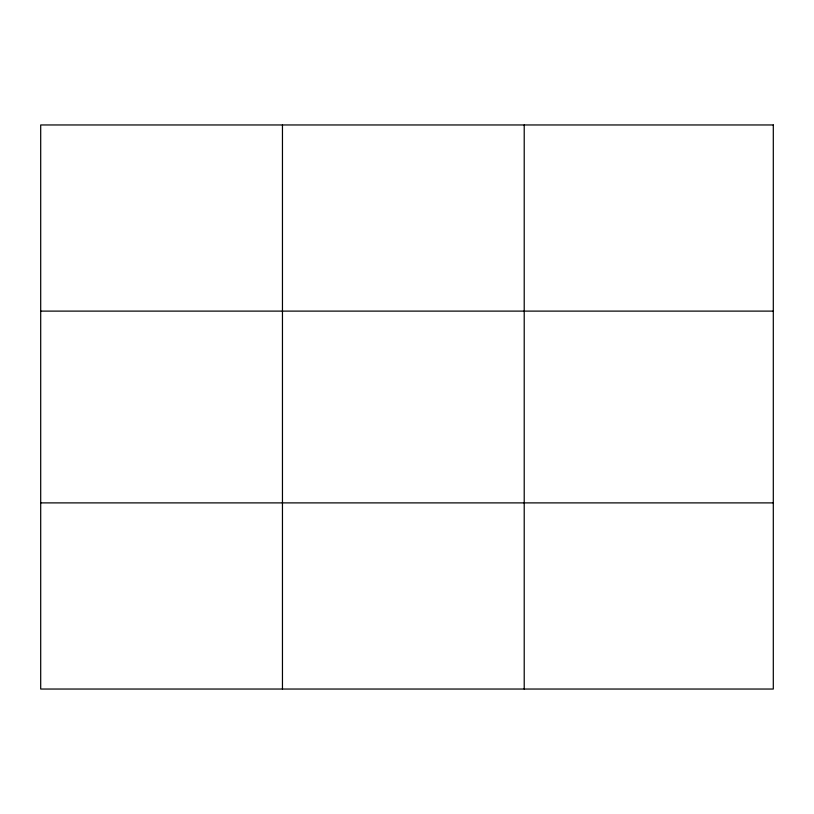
<?xml version="1.0" encoding="UTF-8"?>
<svg xmlns="http://www.w3.org/2000/svg" width="814" height="814" viewBox="0 0 814 814"><rect width="100%" height="100%" fill="white"/><g stroke="black" fill="none" stroke-linecap="round" stroke-linejoin="round"><path stroke-width="1.22" d="M282.458 689.041L282.458 124.959M524.216 689.041L524.216 124.959M40.7 311.111L773.3 311.111M40.7 502.889L773.3 502.889M773.3 124.959L773.3 689.041L40.7 689.041L40.7 124.959L773.3 124.959"/></g></svg>
